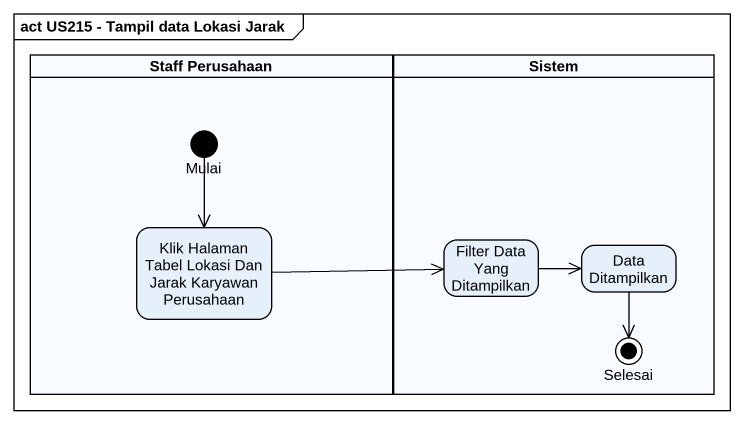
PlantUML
@startuml
mainframe act US215 - Tampil data Lokasi Jarak
hide empty description
state "Staff Perusahaan" as Staff_Perusahaan <<partition>> {
  state Mulai <<start>>
  state "Klik Halaman Tabel Lokasi Dan Jarak Karyawan Perusahaan" as Klik_Halaman_Tabel_Lokasi
}
state Sistem <<partition>> {
  state "Filter Data Yang Ditampilkan" as Filter_Data_Yang_Ditampilkan
  state "Data Ditampilkan" as Data_Ditampilkan
  state Selesai <<end>>
}
Mulai --> Klik_Halaman_Tabel_Lokasi
Klik_Halaman_Tabel_Lokasi -right-> Filter_Data_Yang_Ditampilkan
Filter_Data_Yang_Ditampilkan -right-> Data_Ditampilkan
Data_Ditampilkan --> Selesai
@enduml
